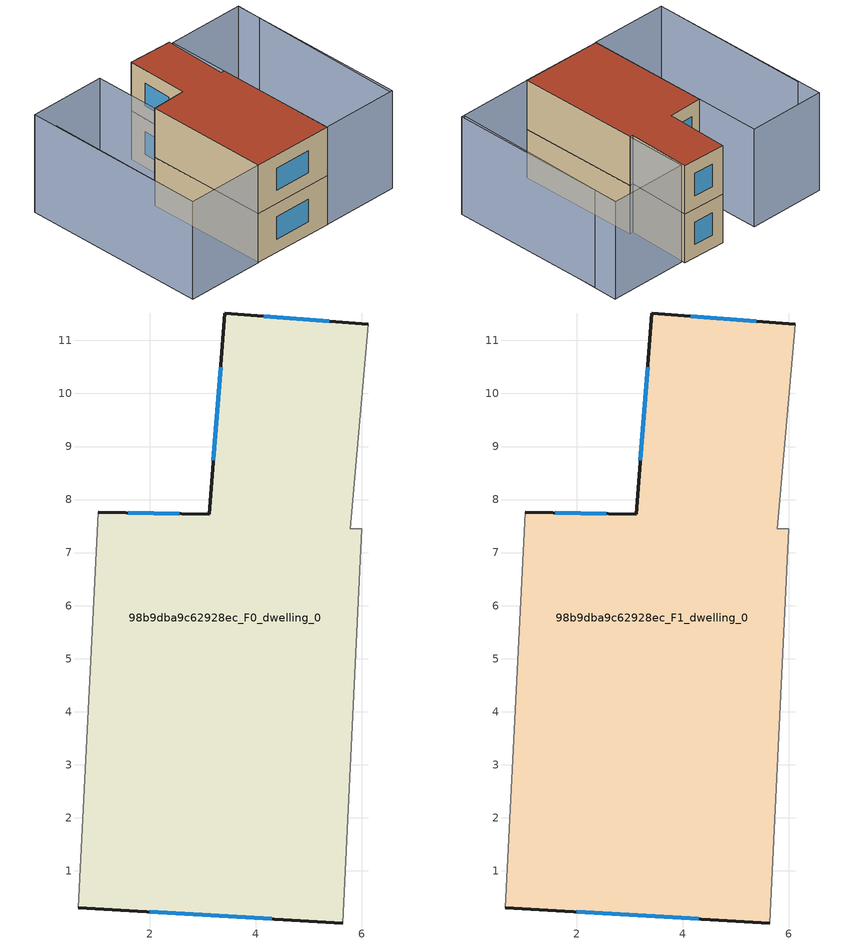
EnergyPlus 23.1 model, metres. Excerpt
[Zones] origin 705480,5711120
98b9dba9c62928ec_F0_dwelling_0
 floor ground (EU_floor_Construction): 6.11,11.3 5.78,7.45 5.99,7.45 5.64,0.01 0.66,0.3 1.03,7.76 3.12,7.72 3.42,11.52 z0
 wall outside (EU_wall_Construction): 0.66,0.3 5.64,0.01 / 6.11,11.3 3.42,11.52 3.12,7.72 1.03,7.76 z0:3
 wall adiabatic (EU_wall_Construction): 5.64,0.01 5.99,7.45 5.78,7.45 6.11,11.3 / 1.03,7.76 0.66,0.3 z0:3
 window (EU_Window_Construction): 2,0.23 4.3,0.09 / 2.56,7.73 1.59,7.75 / 3.34,10.49 3.2,8.74 / 5.39,11.36 4.15,11.46 z0.81:2.19
98b9dba9c62928ec_F1_dwelling_0
 floor to 98b9dba9c62928ec_F0_dwelling_0 (EU_floor_Construction): 6.11,11.3 5.78,7.45 5.99,7.45 5.64,0.01 0.65,0.3 1.03,7.76 3.12,7.72 3.42,11.52 z3
 wall outside (EU_wall_Construction): 0.66,0.3 5.64,0.01 / 6.11,11.3 3.42,11.52 3.12,7.72 1.03,7.76 z3:6
 wall adiabatic (EU_wall_Construction): 5.64,0.01 5.99,7.45 5.78,7.45 6.11,11.3 / 1.03,7.76 0.66,0.3 z3:6
 window (EU_Window_Construction): 2,0.23 4.3,0.09 / 2.56,7.73 1.59,7.75 / 3.34,10.49 3.2,8.74 / 5.39,11.36 4.15,11.46 z3.81:5.19
 roof outside (EU_roof_Construction): 5.64,0.01 5.99,7.45 5.78,7.45 6.11,11.3 3.42,11.52 3.12,7.72 1.03,7.76 0.66,0.3 z6
shading: 10.22,-0.2 10.98,10.88 / -3.55,10.44 -4.09,0.53 / 10.95,10.9 10.39,-0.23 / 10.39,-0.23 5.62,0.02 / 5.62,0.02 6.18,11.14 / 6.18,11.14 10.95,10.9 / 1.22,11.72 0.65,0.3 / 0.65,0.3 -4.09,0.53 / -4.09,0.53 -3.52,11.95 / -3.52,11.95 1.22,11.72 z0:6
[Building]
EU S2 Campaign: North Axis=0; Terrain=City; Solar Distribution=FullExterior
[Site:Location]
London: Latitude=51.5; Longitude=-0.5; Time Zone=0; Elevation=25
[SizingPeriod:WeatherFileDays]
AnnualSizingPeriod: Begin Month=1; Begin Day of Month=1; End Month=12; End Day of Month=31; Day of Week for Start Day=Monday; Use Weather File Daylight Saving Period=No; Use Weather File Rain and Snow Indicators=No
[MATERIAL]
EU_InternalMass_Material: Roughness=MediumRough; Thickness=0.1; Conductivity=1; Density=1800; Specific Heat=900; Thermal Absorptance=0.9; Solar Absorptance=0.7; Visible Absorptance=0.7
[MATERIAL:NOMASS] Roughness=MediumRough; Thermal Absorptance=0.9; Solar Absorptance=0.7; Visible Absorptance=0.7
Name | Thermal Resistance
EU_wall_NoMass | 0.555556
EU_roof_NoMass | 0.510204
EU_floor_NoMass | 1.68919
[WINDOWMATERIAL:SIMPLEGLAZINGSYSTEM]
EU_Window_SimpleGlazing: UFactor=3.96; Solar Heat Gain Coefficient=0.85; Visible Transmittance=0.85
[CONSTRUCTION]
EU_wall_Construction: EU_wall_NoMass
EU_roof_Construction: EU_roof_NoMass
EU_floor_Construction: EU_floor_NoMass
EU_Window_Construction: EU_Window_SimpleGlazing
EU_InternalMass_Construction: EU_InternalMass_Material
[ZONE] Type=1; Multiplier=1; Ceiling Height=autocalculate; Floor Area=autocalculate; Part of Total Floor Area=Yes
Name | Volume
98b9dba9c62928ec_F0_dwelling_0 | 143.027
98b9dba9c62928ec_F1_dwelling_0 | 143.029
[INTERNALMASS] Construction=EU_InternalMass_Construction; Surface Area=47.6758
Name | Zone or ZoneList
98b9dba9c62928ec_F0_dwelling_0_EU_InternalMass | 98b9dba9c62928ec_F0_dwelling_0
98b9dba9c62928ec_F1_dwelling_0_EU_InternalMass | 98b9dba9c62928ec_F1_dwelling_0
[OTHEREQUIPMENT] Fuel Type=Electricity; Design Level Calculation Method=Watts/Area; Power per Zone Floor Area=1; Fraction Latent=0; Fraction Radiant=0; Fraction Lost=0; Carbon Dioxide Generation Rate=0; EndUse Subcategory=EU_Step8_InternalGains
Name | Zone or ZoneList or Space or SpaceList | Schedule
EU_Step8_InternalGain_98b9dba9c62928ec_F0_dwelling_0_f000 | 98b9dba9c62928ec_F0_dwelling_0 | EU_Step8_GainSchedule_98b9dba9c62928ec_F0_dwelling_0_f000
EU_Step8_InternalGain_98b9dba9c62928ec_F1_dwelling_0_f000 | 98b9dba9c62928ec_F1_dwelling_0 | EU_Step8_GainSchedule_98b9dba9c62928ec_F1_dwelling_0_f000
[ZONEVENTILATION:DESIGNFLOWRATE] Schedule=EU_AlwaysOn; Design Flow Rate Calculation Method=AirChanges/Hour; Air Changes per Hour=0.48; Ventilation Type=Natural; Fan Pressure Rise=0; Fan Total Efficiency=1; Constant Term Coefficient=1; Temperature Term Coefficient=0; Velocity Term Coefficient=0; Velocity Squared Term Coefficient=0; Minimum Indoor Temperature=-100; Maximum Indoor Temperature=100; Delta Temperature=-100; Minimum Outdoor Temperature=-100; Maximum Outdoor Temperature=100; Maximum Wind Speed=40
Name | Zone or ZoneList or Space or SpaceList
EU_ConstantAir_98b9dba9c62928ec_F0_dwelling_0 | 98b9dba9c62928ec_F0_dwelling_0
EU_ConstantAir_98b9dba9c62928ec_F1_dwelling_0 | 98b9dba9c62928ec_F1_dwelling_0
[HVACTEMPLATE:THERMOSTAT] Constant Heating Setpoint=20; Constant Cooling Setpoint=50
EU_HeatOnly_98b9dba9c62928ec_F0_dwelling_0; EU_HeatOnly_98b9dba9c62928ec_F1_dwelling_0
[HVACTEMPLATE:ZONE:IDEALLOADSAIRSYSTEM] System Availability Schedule=EU_AlwaysOn; Maximum Heating Supply Air Temperature=50; Minimum Cooling Supply Air Temperature=13; Maximum Heating Supply Air Humidity Ratio=0.0156; Minimum Cooling Supply Air Humidity Ratio=0.0077; Heating Limit=NoLimit; Cooling Limit=NoLimit; Heating Availability Schedule=EU_AlwaysOn; Cooling Availability Schedule=EU_CoolingOff; Dehumidification Control Type=ConstantSensibleHeatRatio; Cooling Sensible Heat Ratio=0.7; Dehumidification Setpoint=60; Humidification Control Type=None; Humidification Setpoint=30; Outdoor Air Method=None; Outdoor Air Flow Rate per Person=0.00944; Outdoor Air Flow Rate per Zone Floor Area=0; Outdoor Air Flow Rate per Zone=0; Demand Controlled Ventilation Type=None; Outdoor Air Economizer Type=NoEconomizer; Heat Recovery Type=None; Sensible Heat Recovery Effectiveness=0.7; Latent Heat Recovery Effectiveness=0.65
Name | Template Thermostat
98b9dba9c62928ec_F0_dwelling_0 | EU_HeatOnly_98b9dba9c62928ec_F0_dwelling_0
98b9dba9c62928ec_F1_dwelling_0 | EU_HeatOnly_98b9dba9c62928ec_F1_dwelling_0
[SIZING:ZONE] Zone Cooling Design Supply Air Temperature Input Method=SupplyAirTemperature; Zone Cooling Design Supply Air Temperature=13; Zone Heating Design Supply Air Temperature Input Method=SupplyAirTemperature; Zone Heating Design Supply Air Temperature=50; Zone Cooling Design Supply Air Humidity Ratio=0.008; Zone Heating Design Supply Air Humidity Ratio=0.008; Cooling Design Air Flow Method=DesignDay; Cooling Design Air Flow Rate=0; Cooling Minimum Air Flow per Zone Floor Area=0.000762; Cooling Minimum Air Flow=0; Cooling Minimum Air Flow Fraction=0.2; Heating Design Air Flow Method=DesignDay; Heating Design Air Flow Rate=0; Heating Maximum Air Flow per Zone Floor Area=0.002032; Heating Maximum Air Flow=0.141576; Heating Maximum Air Flow Fraction=0.3; Account for Dedicated Outdoor Air System=No; Dedicated Outdoor Air System Control Strategy=NeutralSupplyAir; Dedicated Outdoor Air Low Setpoint Temperature for Design=autosize; Dedicated Outdoor Air High Setpoint Temperature for Design=autosize; Zone Load Sizing Method=Sensible Load Only No Latent Load; Zone Latent Cooling Design Supply Air Humidity Ratio Input Method=HumidityRatioDifference; Zone Cooling Design Supply Air Humidity Ratio Difference=0.005; Zone Latent Heating Design Supply Air Humidity Ratio Input Method=HumidityRatioDifference; Zone Humidification Design Supply Air Humidity Ratio Difference=0.005
98b9dba9c62928ec_F0_dwelling_0; 98b9dba9c62928ec_F1_dwelling_0
[SCHEDULE:CONSTANT]
Name | Hourly Value
EU_AlwaysOn | 1
EU_CoolingOff | 0
[SCHEDULE:FILE] Column Number=1; Rows to Skip at Top=0; Number of Hours of Data=8760; Column Separator=Comma; Interpolate to Timestep=No; Minutes per Item=60; Adjust Schedule for Daylight Savings=Yes
Name | File
EU_Step8_GainSchedule_98b9dba9c62928ec_F0_dwelling_0_f000 | ../../schedules/98b9dba9c62928ec/98b9dba9c62928ec_F0_dwelling_0_f000_gain.csv
EU_Step8_GainSchedule_98b9dba9c62928ec_F1_dwelling_0_f000 | ../../schedules/98b9dba9c62928ec/98b9dba9c62928ec_F1_dwelling_0_f000_gain.csv
